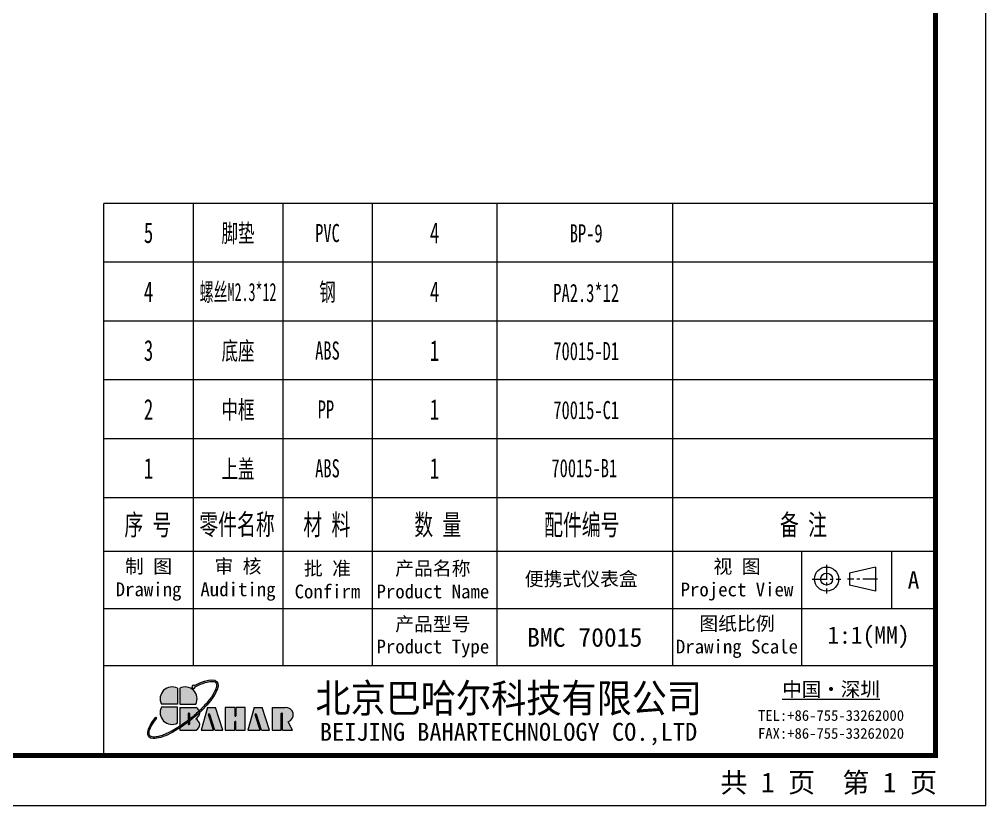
# Model space of a CAD drawing. Header units: millimetres. Extents: x 1884 to 2193, y 611 to 826.
# Drawn here: x 2090.6 to 2193.2, y 611.2 to 694.6 of the extents above; entities that cross this region are included whole.
import ezdxf
from ezdxf.enums import TextEntityAlignment as Align

# ---------------------------------------------------------------- set-up
doc = ezdxf.new("R2010")
doc.units = ezdxf.units.MM
doc.linetypes.add('CENTER', pattern=[50.8, 31.75, -6.35, 6.35, -6.35])
doc.layers.add('from', color=7, linetype='Continuous', lineweight=13)
doc.styles.add('FFS', font='SIMFANG.TTF', dxfattribs={"width": 0.9})
doc.styles.add('宋体', font='SimSun.ttf')
doc.styles.add('样式 1', font='SIMKAI.TTF')

msp = doc.modelspace()

# ---------------------------------------------------------------- hatches: boundary and pattern name
at = {"layer": 'from'}
h = msp.add_hatch(color=5, dxfattribs=at)
h.set_gradient(color1=(0, 0, 255), color2=(204, 204, 255), rotation=270, one_color=1, tint=0.9, name='HEMISPHERICAL')
edge = h.paths.add_edge_path()
edge.add_arc((2109.11, 623.782), 0.179, 53.71062, 361.77764)
edge.add_spline(control_points=[(2109.289, 623.788), (2109.383, 623.836), (2109.476, 623.882), (2109.931, 624.096), (2110.265, 624.218), (2110.755, 624.336), (2110.934, 624.357), (2111.185, 624.349), (2111.272, 624.33), (2111.4, 624.277), (2111.443, 624.245), (2111.475, 624.205), (2111.505, 624.167), (2111.527, 624.12), (2111.551, 623.997), (2111.552, 623.921), (2111.526, 623.739), (2111.498, 623.635), (2111.366, 623.283), (2111.211, 623.001), (2110.786, 622.39), (2110.515, 622.061), (2110.047, 621.56), (2109.881, 621.393), (2109.706, 621.227)], knot_values=[5.2944931, 5.2944931, 5.2944931, 5.2944931, 5.376277, 5.376277, 5.7027746, 5.7027746, 5.9392475, 5.9392475, 6.1160577, 6.1160577, 6.2831853, 6.2831853, 6.2831853, 6.442424, 6.442424, 6.6016628, 6.6016628, 6.7609015, 6.7609015, 7.0883681, 7.0883681, 7.4158348, 7.4158348, 7.5786031, 7.5786031, 7.5786031, 7.5786031], degree=3, periodic=0)
edge.add_ellipse((2108.529, 620.967), major_axis=(1.227, 0.053), ratio=0.6717797, start_angle=362.49244, end_angle=374.72333, ccw=False)
edge.add_ellipse((2107.968, 621.398), major_axis=(3.629, 2.905), ratio=0.3075492, start_angle=-75.30393, end_angle=56.66872)
edge = h.paths.add_edge_path()
edge.add_ellipse((2107.968, 621.398), major_axis=(3.629, 2.905), ratio=0.3075492, start_angle=-233.44549, end_angle=-108.8635)
edge.add_line((2107.64, 619.402), (2107.64, 619.589))
edge.add_spline(control_points=[(2107.64, 619.589), (2107.27, 619.348), (2106.905, 619.136), (2106.115, 618.74), (2105.705, 618.583), (2105.175, 618.459), (2105.006, 618.439), (2104.758, 618.445), (2104.668, 618.463), (2104.545, 618.514), (2104.504, 618.542), (2104.442, 618.61), (2104.42, 618.651), (2104.39, 618.756), (2104.384, 618.822), (2104.395, 618.979), (2104.414, 619.07), (2104.511, 619.38), (2104.633, 619.632), (2104.923, 620.085), (2105.058, 620.272), (2105.212, 620.466)], knot_values=[8.1602279, 8.1602279, 8.1602279, 8.1602279, 8.46118, 8.46118, 8.851592, 8.851592, 9.0751916, 9.0751916, 9.2552808, 9.2552808, 9.4047948, 9.4047948, 9.5543089, 9.5543089, 9.703823, 9.703823, 9.853337, 9.853337, 10.159988, 10.159988, 10.3575695, 10.3575695, 10.3575695, 10.3575695], degree=3, periodic=0)
edge.add_line((2105.212, 620.466), (2105.089, 620.564))
edge = h.paths.add_edge_path()
edge.add_spline(control_points=[(2108.551, 620.236), (2108.359, 620.089), (2108.165, 619.947), (2107.86, 619.735), (2107.75, 619.661), (2107.64, 619.589)], knot_values=[7.9128983, 7.9128983, 7.9128983, 7.9128983, 8.070768, 8.070768, 8.1602279, 8.1602279, 8.1602279, 8.1602279], degree=3, periodic=0)
edge.add_line((2107.64, 619.589), (2107.64, 619.402))
edge.add_ellipse((2107.968, 621.398), major_axis=(3.629, 2.905), ratio=0.3075492, start_angle=-108.8635, end_angle=-94.86485)
edge.add_line((2108.551, 620.039), (2108.551, 620.236))
edge = h.paths.add_edge_path()
edge.add_spline(control_points=[(2109.706, 621.227), (2109.53, 621.059), (2109.345, 620.892), (2108.998, 620.593), (2108.836, 620.461), (2108.673, 620.332)], knot_values=[7.5786031, 7.5786031, 7.5786031, 7.5786031, 7.7433014, 7.7433014, 7.8791585, 7.8791585, 7.8791585, 7.8791585], degree=3, periodic=0)
edge.add_line((2108.673, 620.332), (2108.673, 620.133))
edge.add_ellipse((2107.968, 621.398), major_axis=(3.629, 2.905), ratio=0.3075492, start_angle=-92.96123, end_angle=-75.30393)
edge.add_ellipse((2108.529, 620.967), major_axis=(1.227, 0.053), ratio=0.6717797, start_angle=362.49244, end_angle=374.72333)
edge = h.paths.add_edge_path()
edge.add_ellipse((2107.968, 621.398), major_axis=(3.629, 2.905), ratio=0.3075492, start_angle=-94.86485, end_angle=-92.96123)
edge.add_line((2108.673, 620.133), (2108.673, 620.332))
edge.add_spline(control_points=[(2108.673, 620.332), (2108.632, 620.3), (2108.591, 620.268), (2108.551, 620.236)], knot_values=[7.8791585, 7.8791585, 7.8791585, 7.8791585, 7.9128983, 7.9128983, 7.9128983, 7.9128983], degree=3, periodic=0)
edge.add_line((2108.551, 620.236), (2108.551, 620.039))
h = msp.add_hatch(color=256, dxfattribs=at)
h.set_gradient(color1=(204, 51, 0), color2=(255, 140, 102), one_color=1, tint=0.7, name='HEMISPHERICAL')
h.paths.add_polyline_path([(2107.398, 623.617, 0.7424509), (2105.704, 621.94), (2107.398, 621.94)])
h = msp.add_hatch(color=256, dxfattribs=at)
h.set_gradient(color1=(35, 39, 169), color2=(98, 103, 223), one_color=1, tint=0.63, name='HEMISPHERICAL')
h.paths.add_polyline_path([(2107.64, 623.617), (2107.64, 621.94), (2109.334, 621.94, 0.7424509)])
h = msp.add_hatch(color=256, dxfattribs=at)
h.set_gradient(color1=(0, 127, 63), color2=(15, 255, 135), one_color=1, tint=0.53, name='INVCURVED')
h.paths.add_polyline_path([(2107.398, 621.616), (2105.704, 621.616, 0.7424509), (2107.398, 619.939)])
h = msp.add_hatch(color=7, dxfattribs=at)
h.paths.add_polyline_path([(2118.977, 621.577), (2117.437, 621.577), (2117.437, 619.175), (2118.418, 619.175), (2118.418, 620.953, -1), (2118.54, 620.953), (2118.54, 619.175), (2119.62, 619.175), (2119.155, 620.066, 0.8094298)])
h.paths.add_polyline_path([(2116.319, 619.175), (2117.156, 619.175), (2116.387, 621.577), (2115.542, 621.577), (2114.868, 619.175), (2116.169, 619.175), (2115.645, 620.804, -1), (2115.781, 620.848)])
h.paths.add_polyline_path([(2114.593, 621.577), (2113.609, 621.577), (2113.609, 620.712, -1), (2113.486, 620.712), (2113.486, 621.577), (2112.468, 621.577), (2112.468, 619.175), (2113.486, 619.175), (2113.486, 620.047, -1), (2113.609, 620.047), (2113.609, 619.175), (2114.593, 619.175)])
h.paths.add_polyline_path([(2111.432, 621.577), (2110.587, 621.577), (2109.913, 619.175), (2111.214, 619.175), (2110.69, 620.804, -1), (2110.826, 620.848), (2111.364, 619.175), (2112.201, 619.175)])
edge = h.paths.add_edge_path()
edge.add_line((2108.673, 620.133), (2108.673, 619.829))
edge.add_arc((2108.612, 619.829), 0.0612, -180, 0, ccw=False)
edge.add_line((2108.551, 619.829), (2108.551, 620.039))
edge.add_ellipse((2107.968, 621.398), major_axis=(3.629, 2.905), ratio=0.3075492, start_angle=-108.8635, end_angle=-94.86485, ccw=False)
edge.add_line((2107.64, 619.402), (2107.64, 619.175))
edge.add_line((2107.64, 619.175), (2109.384, 619.175))
edge.add_ellipse((2108.529, 619.747), major_axis=(1.227, 0.053), ratio=0.6717797, start_angle=312.54488, end_angle=406.01563)
edge.add_ellipse((2108.529, 620.967), major_axis=(1.227, 0.053), ratio=0.6717797, start_angle=310.68759, end_angle=362.49244)
edge.add_ellipse((2107.968, 621.398), major_axis=(3.629, 2.905), ratio=0.3075492, start_angle=-92.96123, end_angle=-75.30393, ccw=False)
edge = h.paths.add_edge_path()
edge.add_line((2107.64, 621.577), (2107.64, 619.589))
edge.add_spline(control_points=[(2107.64, 619.589), (2107.75, 619.661), (2107.86, 619.735), (2108.165, 619.947), (2108.359, 620.089), (2108.551, 620.236)], knot_values=[7.9128983, 7.9128983, 7.9128983, 7.9128983, 8.0023582, 8.0023582, 8.1602279, 8.1602279, 8.1602279, 8.1602279], degree=3, periodic=0)
edge.add_line((2108.551, 620.236), (2108.551, 620.933))
edge.add_arc((2108.612, 620.933), 0.0612, 0, 180, ccw=False)
edge.add_line((2108.673, 620.933), (2108.673, 620.332))
edge.add_spline(control_points=[(2108.673, 620.332), (2108.836, 620.461), (2108.998, 620.593), (2109.345, 620.892), (2109.53, 621.059), (2109.706, 621.227)], knot_values=[7.5786031, 7.5786031, 7.5786031, 7.5786031, 7.7144602, 7.7144602, 7.8791585, 7.8791585, 7.8791585, 7.8791585], degree=3, periodic=0)
edge.add_ellipse((2108.529, 620.967), major_axis=(1.227, 0.053), ratio=0.6717797, start_angle=374.72333, end_angle=404.056)
edge.add_line((2109.386, 621.577), (2107.64, 621.577))

# ---------------------------------------------------------------- linework, layer by layer
for p, q in [((2187.845, 675.069), (2099.582, 675.069)), ((2099.582, 643.839), (2099.582, 675.069)), ((2109.076, 675.069), (2109.076, 643.839)), ((2118.571, 675.069), (2118.571, 643.839)), ((2128.065, 675.069), (2128.065, 643.839)), ((2141.31, 675.069), (2141.31, 643.839)), ((2159.933, 675.069), (2159.933, 643.839)), ((2187.845, 668.823), (2099.582, 668.823)), ((2187.845, 662.577), (2099.582, 662.577)), ((2187.845, 656.331), (2099.582, 656.331)), ((2187.845, 650.085), (2099.582, 650.085)), ((2099.582, 638.142), (2099.582, 643.839)), ((2187.845, 643.839), (2099.582, 643.839)), ((2109.076, 643.839), (2109.076, 638.142)), ((2118.571, 643.839), (2118.571, 638.142)), ((2128.065, 643.839), (2128.065, 638.142)), ((2141.31, 643.839), (2141.31, 638.142)), ((2159.933, 643.839), (2159.933, 638.142)), ((2187.845, 638.142), (2099.582, 638.142)), ((2099.582, 616.494), (2099.582, 638.142)), ((2187.845, 638.142), (2099.582, 638.142)), ((2109.076, 638.142), (2109.076, 625.989)), ((2118.571, 638.142), (2118.571, 625.989)), ((2128.065, 638.142), (2128.065, 625.989)), ((2141.31, 638.142), (2141.31, 625.989)), ((2159.933, 638.142), (2159.933, 625.989)), ((2173.619, 638.142), (2173.619, 625.989)), ((2183.186, 638.142), (2183.186, 632.065)), ((2181.496, 636.488), (2178.725, 635.848)), ((2181.496, 636.488), (2181.496, 633.928)), ((2178.725, 635.848), (2178.725, 634.568)), ((2181.496, 633.928), (2178.725, 634.568)), ((2187.845, 632.065), (2099.582, 632.065)), ((2187.845, 625.989), (2099.582, 625.989)), ((2107.398, 623.617), (2107.398, 621.94)), ((2107.64, 623.617), (2107.64, 621.94)), ((2107.398, 621.94), (2105.704, 621.94)), ((2107.398, 621.616), (2105.704, 621.616)), ((2107.398, 619.939), (2107.398, 621.616)), ((2107.64, 621.94), (2109.334, 621.94)), ((2107.64, 621.577), (2109.386, 621.577)), ((2107.64, 621.577), (2107.64, 619.175)), ((2110.587, 621.577), (2109.913, 619.175)), ((2110.587, 621.577), (2111.432, 621.577)), ((2112.201, 619.175), (2111.432, 621.577)), ((2113.486, 621.577), (2112.468, 621.577)), ((2112.468, 621.577), (2112.468, 619.175)), ((2113.486, 621.577), (2113.486, 620.712)), ((2113.609, 621.577), (2113.609, 620.712)), ((2114.593, 621.577), (2113.609, 621.577)), ((2114.593, 619.175), (2114.593, 621.577)), ((2115.542, 621.577), (2114.868, 619.175)), ((2115.542, 621.577), (2116.387, 621.577)), ((2117.156, 619.175), (2116.387, 621.577)), ((2117.437, 621.577), (2118.834, 621.577)), ((2117.437, 621.577), (2117.437, 619.175)), ((2105.212, 620.466), (2105.089, 620.564)), ((2108.551, 620.933), (2108.551, 619.829)), ((2108.673, 620.933), (2108.673, 619.829)), ((2111.214, 619.175), (2110.69, 620.804)), ((2111.364, 619.175), (2110.826, 620.848)), ((2116.169, 619.175), (2115.645, 620.804)), ((2116.319, 619.175), (2115.781, 620.848)), ((2118.418, 619.175), (2118.418, 620.953)), ((2118.54, 619.175), (2118.54, 620.953)), ((2113.486, 619.175), (2113.486, 620.047)), ((2113.609, 619.175), (2113.609, 620.047)), ((2119.62, 619.175), (2119.155, 620.066)), ((2107.64, 619.175), (2109.384, 619.175)), ((2109.913, 619.175), (2111.214, 619.175)), ((2111.364, 619.175), (2112.201, 619.175)), ((2112.468, 619.175), (2113.486, 619.175)), ((2113.609, 619.175), (2114.593, 619.175)), ((2114.868, 619.175), (2116.169, 619.175)), ((2116.319, 619.175), (2117.156, 619.175)), ((2117.437, 619.175), (2118.418, 619.175)), ((2118.54, 619.175), (2119.62, 619.175)), ((2187.845, 616.494), (2100.314, 616.494))]:
    msp.add_line(p, q, dxfattribs=at)
at = {"layer": 'from', "color": 1, "linetype": 'CENTER', "ltscale": 0.05}
for p, q in [((2176.291, 636.732), (2176.291, 633.684)), ((2174.768, 635.208), (2177.815, 635.208)), ((2181.709, 635.208), (2178.512, 635.208))]:
    msp.add_line(p, q, dxfattribs=at)
at = {"layer": 'from'}
msp.add_lwpolyline([(1884.033, 611.167), (2193.173, 611.167), (2193.173, 825.991), (1884.033, 825.991)], close=True, dxfattribs=at)
at = {"layer": 'from', "const_width": 0.533}
msp.add_lwpolyline([(1889.36, 616.494), (1889.36, 820.663), (2187.845, 820.663), (2187.845, 616.494), (1889.36, 616.494)], dxfattribs=at)
at = {"layer": 'from'}
for radius in [1.28, 0.64]:
    msp.add_circle((2176.291, 635.208), radius, dxfattribs=at)
for centre, radius, start, end in [((2106.804, 622.522), 1.245, 61.52283, 207.89112), ((2108.234, 622.522), 1.245, 332.10888, 118.47717), ((2109.11, 623.782), 0.179, 53.71062, 1.77764), ((2106.804, 621.034), 1.245, 152.10888, 298.47717), ((2118.905, 620.803), 0.777, 288.77334, 95.2757), ((2108.612, 620.933), 0.0612, 0, 180), ((2110.758, 620.826), 0.0714, 17.82851, 197.82851), ((2113.548, 620.712), 0.0612, 180, 0), ((2115.713, 620.826), 0.0714, 17.82851, 197.82851), ((2118.479, 620.953), 0.0612, 0, 180), ((2108.612, 619.829), 0.0612, 180, 0), ((2113.548, 620.047), 0.0612, 0, 180)]:
    msp.add_arc(centre, radius, start, end, dxfattribs=at)
at = {"layer": 'from', "extrusion": (0, 0, -1)}
msp.add_ellipse((2107.968, 621.398), major_axis=(3.629, 2.905), ratio=0.3075492, start_param=5.2941295, end_param=10.3575777, dxfattribs=at)
at = {"layer": 'from'}
for centre, start_param, end_param in [((2108.529, 620.967), 5.4225213, 7.0521076), ((2108.529, 619.747), 5.4549372, 7.0863095)]:
    msp.add_ellipse(centre, major_axis=(1.227, 0.053), ratio=0.6717797, start_param=start_param, end_param=end_param, dxfattribs=at)
msp.add_open_spline([(2109.289, 623.788), (2109.383, 623.836), (2109.476, 623.882), (2109.931, 624.096), (2110.265, 624.218), (2110.755, 624.336), (2110.934, 624.357), (2111.185, 624.349), (2111.272, 624.33), (2111.4, 624.277), (2111.443, 624.245), (2111.475, 624.205), (2111.505, 624.167), (2111.527, 624.12), (2111.551, 623.997), (2111.552, 623.921), (2111.526, 623.739), (2111.498, 623.635), (2111.366, 623.283), (2111.211, 623.001), (2110.786, 622.39), (2110.515, 622.061), (2109.889, 621.392), (2109.534, 621.053), (2108.776, 620.403), (2108.374, 620.092), (2107.49, 619.477), (2107.007, 619.187), (2106.115, 618.74), (2105.705, 618.583), (2105.175, 618.459), (2105.006, 618.439), (2104.758, 618.445), (2104.668, 618.463), (2104.545, 618.514), (2104.504, 618.542), (2104.442, 618.61), (2104.42, 618.651), (2104.39, 618.756), (2104.384, 618.822), (2104.395, 618.979), (2104.414, 619.07), (2104.511, 619.38), (2104.633, 619.632), (2104.923, 620.085), (2105.058, 620.272), (2105.212, 620.466)], degree=3, knots=[5.2944931, 5.2944931, 5.2944931, 5.2944931, 5.376277, 5.376277, 5.7027746, 5.7027746, 5.9392475, 5.9392475, 6.1160577, 6.1160577, 6.2831853, 6.2831853, 6.2831853, 6.442424, 6.442424, 6.6016628, 6.6016628, 6.7609015, 6.7609015, 7.0883681, 7.0883681, 7.4158348, 7.4158348, 7.7433014, 7.7433014, 8.070768, 8.070768, 8.46118, 8.46118, 8.851592, 8.851592, 9.0751916, 9.0751916, 9.2552808, 9.2552808, 9.4047948, 9.4047948, 9.5543089, 9.5543089, 9.703823, 9.703823, 9.853337, 9.853337, 10.159988, 10.159988, 10.3575695, 10.3575695, 10.3575695, 10.3575695], dxfattribs=at)

# ---------------------------------------------------------------- texts
at = {"layer": 'from', "style": '宋体'}
for s, height, width, p in [('5', 2.198, 0.666667, (2104.329, 671.946)), ('脚垫', 1.9231, 0.666667, (2113.824, 671.946)), ('PVC', 1.9231, 0.666667, (2123.318, 671.922)), ('4', 2.198, 0.666667, (2134.688, 671.946)), ('BP-9', 1.9231, 0.666667, (2150.775, 671.878)), ('4', 2.198, 0.666667, (2104.329, 665.7)), ('螺丝M2.3*12', 1.9231, 0.566667, (2113.824, 665.7)), ('钢', 1.923, 0.666667, (2123.318, 665.7)), ('4', 2.198, 0.666667, (2134.688, 665.7)), ('PA2.3*12', 1.9231, 0.666667, (2150.775, 665.632)), ('3', 2.198, 0.666667, (2104.329, 659.454)), ('底座', 1.9231, 0.666667, (2113.824, 659.454)), ('1', 2.198, 0.666667, (2134.688, 659.454)), ('ABS', 1.9231, 0.666667, (2123.318, 659.454)), ('70015-D1', 1.9231, 0.666667, (2150.775, 659.386)), ('中框', 1.9231, 0.666667, (2113.824, 653.208)), ('2', 2.198, 0.666667, (2104.329, 653.208)), ('PP', 1.9231, 0.666667, (2123.158, 653.208)), ('1', 2.198, 0.666667, (2134.688, 653.208)), ('70015-C1', 1.9231, 0.666667, (2150.775, 653.14)), ('1', 2.198, 0.666667, (2104.329, 646.962)), ('上盖', 1.9231, 0.666667, (2113.824, 646.962)), ('ABS', 1.9231, 0.666667, (2123.318, 646.962)), ('1', 2.198, 0.666667, (2134.688, 646.962)), ('70015-B1', 1.9231, 0.666667, (2150.572, 646.962))]:
    msp.add_text(s, height=height, dxfattribs=dict(at, width=width)).set_placement(p, align=Align.MIDDLE)
at = {"layer": 'from', "style": '宋体', "width": 0.666667}
for s, p in [('序 号', (2101.761, 639.867)), ('零件名称', (2109.723, 639.904)), ('材 料', (2120.754, 639.885)), ('数 量', (2132.532, 639.873)), ('配件编号', (2146.312, 639.873)), ('备 注', (2171.337, 639.867))]:
    msp.add_text(s, height=2.1978, dxfattribs=at).set_placement(p)
at = {"layer": 'from', "style": '宋体'}
for s, height, p in [('便携式仪表盒', 1.4652, (2150.251, 635.225)), ('BMC 70015', 1.998, (2150.622, 629.027))]:
    msp.add_text(s, height=height, dxfattribs=at).set_placement(p, align=Align.MIDDLE_CENTER)
at = {"layer": 'from', "attachment_point": 5, "style": '宋体'}
for s, insert, char_height in [('制 图\\PDrawing', (2104.329, 635.104), 1.4652), ('审 核\\PAuditing', (2113.824, 635.104), 1.4652), ('批 准\\PConfirm', (2123.318, 635.104), 1.4652), ('产品名称\\PProduct Name', (2134.505, 635.104), 1.46521), ('视 图\\PProject View', (2166.776, 635.104), 1.46521), ('{\\fSimSun|b0|i0|c134|p2;A}', (2185.516, 635.104), 1.83151), ('图纸比例\\PDrawing Scale', (2166.776, 629.027), 1.46521), ('1:1(MM)', (2180.732, 629.027), 1.8315), ('{\\fSimSun|b0|i0|c134|p2;\\H1.25x;共 1 页  第 1 页}', (2176.513, 613.505), 1.68792)]:
    msp.add_mtext(s, dxfattribs=dict(at, insert=insert, char_height=char_height))
at = {"layer": 'from', "insert": (2134.505, 629.027), "char_height": 1.46521, "attachment_point": 5, "line_spacing_factor": 0.975, "style": '宋体'}
msp.add_mtext('产品型号\\PProduct Type', dxfattribs=at)
at = {"layer": 'from', "color": 3, "insert": (2142.557, 622.4), "char_height": 3.03825, "attachment_point": 5, "style": 'FFS'}
msp.add_mtext('{\\fSimSun|b0|i0|c134|p2;\\C7;北京巴哈尔科技有限公司}', dxfattribs=at)
at = {"layer": 'from', "attachment_point": 5}
for s, insert, char_height in [('{\\fSimSun|b0|i0|c134|p2;\\L中国\\fSimSun|b0|i0|c134|p0;·深圳}', (2176.762, 623.439), 1.51913), ('{\\fSimSun|b0|i0|c134|p2;TEL:+86-755-33262000\\PFAX:+86-755-33262020}', (2176.762, 619.776), 1.13934)]:
    msp.add_mtext(s, dxfattribs=dict(at, insert=insert, char_height=char_height))
at = {"layer": 'from', "insert": (2122.51, 619.949), "char_height": 1.89891, "width": 86.69175, "attachment_point": 1, "style": '样式 1'}
msp.add_mtext('BEIJING BAHARTECHNOLOGY CO.,LTD', dxfattribs=at)

doc.saveas('drawing.dxf')
